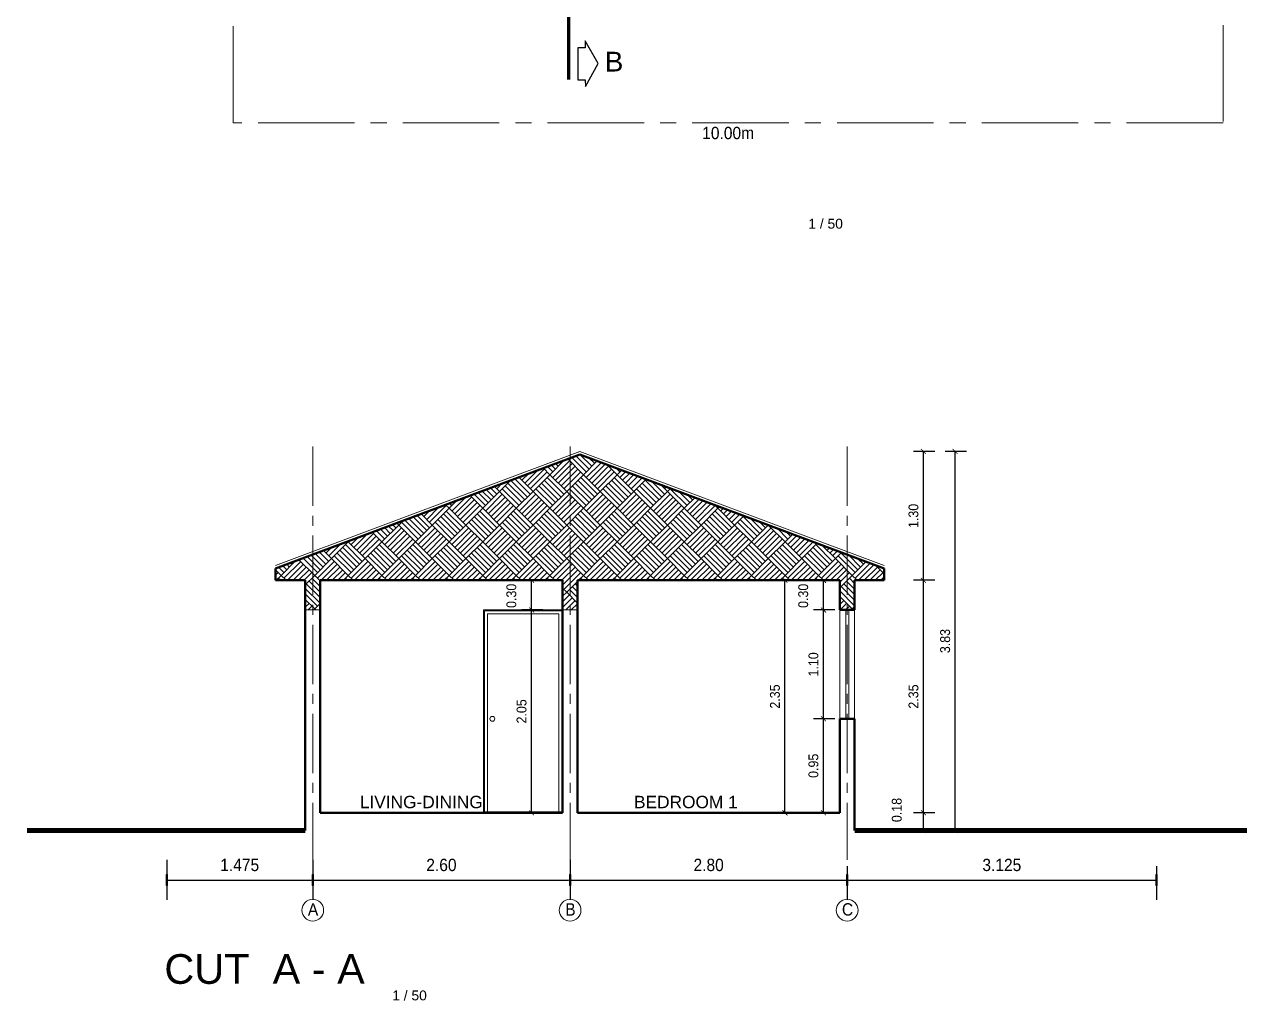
# Model space of a CAD drawing. Header units: inches. Extents: x 2.9 to 53.2, y 1.9 to 31.1.
# Drawn here: x 2.9 to 15.28, y 1.89 to 11.76 of the extents above; entities that cross this region are included whole.
import ezdxf
from ezdxf.enums import TextEntityAlignment as Align

# ---------------------------------------------------------------- set-up
doc = ezdxf.new("R2010")
doc.units = ezdxf.units.IN
doc.header["$MEASUREMENT"] = 0
doc.linetypes.add('CENTER2', pattern=[1.125, 0.75, -0.125, 0.125, -0.125])
for name, color, linetype, lineweight in [('ACHURADO', 8, 'Continuous', 5), ('COTAS', 1, 'Continuous', 13), ('FINITO', 9, 'Continuous', 9), ('FINO', 1, 'Continuous', 13), ('FINOMED', 2, 'Continuous', 20), ('MURO', 4, 'Continuous', 50), ('TEXTOTIT', 3, 'Continuous', 30)]:
    doc.layers.add(name, color=color, linetype=linetype, lineweight=lineweight)
for name, color, linetype in [('CORTES', 4, 'Continuous'), ('FINISIMO', 144, 'Continuous'), ('TEXTO', 2, 'Continuous')]:
    doc.layers.add(name, color=color, linetype=linetype)
doc.styles.add('AR', font='arial.ttf', dxfattribs={"width": 0.9})
doc.styles.add('ARIAL', font='arial.ttf')
doc.styles.add('ARIAL2', font='arial.ttf', dxfattribs={"width": 0.9})
doc.dimstyles.new('EJES', dxfattribs={"dimscale": 0, "dimtxt": 0.125, "dimasz": 0.015, "dimexe": 0.2, "dimexo": 0.08, "dimgap": 0.09, "dimtad": 1, "dimzin": 0, "dimdsep": 46, "dimtxsty": 'ARIAL2', "dimblk1": 'LCOT', "dimblk2": 'LCOT', "dimsah": 1, "dimcen": 0.09, "dimclrd": 1, "dimclre": 9, "dimclrt": 2, "dimadec": 0, "dimazin": 0, "dimtfac": 1, "dimtofl": 0, "dimtmove": 1, "dimatfit": 3, "dimldrblk": 'LCOT', "dimfxl": 0, "dimtolj": 1, "dimtzin": 0, "dimarcsym": 0})
doc.dimstyles.new('INTERIOR', dxfattribs={"dimscale": 0, "dimtxt": 0.1, "dimasz": 0.05, "dimexe": 0.1, "dimexo": 0.05, "dimgap": 0.05, "dimtad": 1, "dimzin": 0, "dimdsep": 46, "dimtxsty": 'AR', "dimblk1": 'ARCHTICK', "dimblk2": 'ARCHTICK', "dimsah": 1, "dimcen": 0.09, "dimclrd": 1, "dimclre": 9, "dimclrt": 2, "dimadec": 0, "dimazin": 0, "dimtfac": 1, "dimtofl": 0, "dimtmove": 1, "dimatfit": 3, "dimldrblk": 'ARCHTICK', "dimfxl": 0, "dimtolj": 1, "dimtzin": 0, "dimarcsym": 0})

# ---------------------------------------------------------------- blocks, each defined once
blk = doc.blocks.new('*D91')
at = {"layer": 'Defpoints', "color": 0, "transparency": 16777216}
for p in [(5.009, 10.719), (15.009, 10.719), (15.009, 10.505)]:
    blk.add_point(p, dxfattribs=at)
at = {"layer": 'COTAS', "color": 2, "transparency": 16777216, "insert": (10.009, 10.659), "char_height": 0.125, "attachment_point": 5, "style": 'ARIAL2'}
blk.add_mtext('\\A1;10.00m', dxfattribs=at)
blk = doc.blocks.new('LCOT')
at = {"layer": 'COTAS', "color": 1, "linetype": 'ByBlock'}
blk.add_line((-0.5, 0), (-1, 0), dxfattribs=at)
at = {"layer": 'COTAS', "color": 1}
for p, q in [((-0.5, 3.71), (0.5, -3.71)), ((0.5, 3.71), (-0.5, -3.71)), ((-0.49, -3.71), (-0.49, 3.71)), ((-0.48, -3.71), (-0.48, 3.71)), ((-0.47, -3.71), (-0.47, 3.71)), ((-0.45, -3.71), (-0.45, 3.71)), ((-0.44, -3.71), (-0.44, 3.71)), ((-0.43, -3.71), (-0.43, 3.71)), ((-0.42, -3.71), (-0.42, 3.71)), ((-0.4, -3.71), (-0.4, 3.71)), ((-0.39, -3.71), (-0.39, 3.71)), ((-0.38, -3.71), (-0.38, 3.71)), ((-0.37, -3.71), (-0.37, 3.71)), ((-0.35, -3.71), (-0.35, 3.71)), ((-0.34, -3.71), (-0.34, 3.71)), ((-0.33, -3.71), (-0.33, 3.71)), ((-0.32, -3.71), (-0.32, 3.71)), ((-0.3, -3.71), (-0.3, 3.71)), ((-0.29, -3.71), (-0.29, 3.71)), ((-0.28, -3.71), (-0.28, 3.71)), ((-0.27, -3.71), (-0.27, 3.71)), ((-0.25, -3.71), (-0.25, 3.71)), ((-0.24, -3.71), (-0.24, 3.71)), ((-0.23, -3.71), (-0.23, 3.71)), ((-0.22, -3.71), (-0.22, 3.71)), ((-0.2, -3.71), (-0.2, 3.71)), ((-0.19, -3.71), (-0.19, 3.71)), ((-0.18, -3.71), (-0.18, 3.71)), ((-0.17, -3.71), (-0.17, 3.71)), ((-0.15, -3.71), (-0.15, 3.71)), ((-0.14, -3.71), (-0.14, 3.71)), ((-0.13, -3.71), (-0.13, 3.71)), ((-0.12, -3.71), (-0.12, 3.71)), ((-0.1, -3.71), (-0.1, 3.71)), ((-0.09, -3.71), (-0.09, 3.71)), ((-0.08, -3.71), (-0.08, 3.71)), ((-0.07, -3.71), (-0.07, 3.71)), ((-0.05, -3.71), (-0.05, 3.71)), ((-0.04, -3.71), (-0.04, 3.71)), ((-0.03, -3.71), (-0.03, 3.71)), ((-0.02, -3.71), (-0.02, 3.71)), ((0, -3.71), (0, 3.71)), ((0.01, -3.71), (0.01, 3.71)), ((0.02, -3.71), (0.02, 3.71)), ((0.03, -3.71), (0.03, 3.71)), ((0.05, -3.71), (0.05, 3.71)), ((0.06, -3.71), (0.06, 3.71)), ((0.07, -3.71), (0.07, 3.71)), ((0.08, -3.71), (0.08, 3.71)), ((0.1, -3.71), (0.1, 3.71)), ((0.11, -3.71), (0.11, 3.71)), ((0.12, -3.71), (0.12, 3.71)), ((0.13, -3.71), (0.13, 3.71)), ((0.15, -3.71), (0.15, 3.71)), ((0.16, -3.71), (0.16, 3.71)), ((0.17, -3.71), (0.17, 3.71)), ((0.18, -3.71), (0.18, 3.71)), ((0.2, -3.71), (0.2, 3.71)), ((0.21, -3.71), (0.21, 3.71)), ((0.22, -3.71), (0.22, 3.71)), ((0.23, -3.71), (0.23, 3.71)), ((0.25, -3.71), (0.25, 3.71)), ((0.26, -3.71), (0.26, 3.71)), ((0.27, -3.71), (0.27, 3.71)), ((0.28, -3.71), (0.28, 3.71)), ((0.3, -3.71), (0.3, 3.71)), ((0.31, -3.71), (0.31, 3.71)), ((0.32, -3.71), (0.32, 3.71)), ((0.33, -3.71), (0.33, 3.71)), ((0.35, -3.71), (0.35, 3.71)), ((0.36, -3.71), (0.36, 3.71)), ((0.37, -3.71), (0.37, 3.71)), ((0.38, -3.71), (0.38, 3.71)), ((0.4, -3.71), (0.4, 3.71)), ((0.41, -3.71), (0.41, 3.71)), ((0.42, -3.71), (0.42, 3.71)), ((0.43, -3.71), (0.43, 3.71)), ((0.45, -3.71), (0.45, 3.71)), ((0.46, -3.71), (0.46, 3.71)), ((0.47, -3.71), (0.47, 3.71)), ((0.48, -3.71), (0.48, 3.71)), ((0.5, -3.71), (0.5, 3.71))]:
    blk.add_line(p, q, dxfattribs=at)
blk.add_lwpolyline([(-0.5, 3.71), (-0.5, -3.71), (0.5, -3.71), (0.5, 3.71)], close=True, dxfattribs=at)
blk = doc.blocks.new('*D92')
at = {"layer": 'Defpoints', "color": 0, "transparency": 16777216}
for p in [(15.009, 30.763), (15.009, 30.763), (15.009, 10.763)]:
    blk.add_point(p, dxfattribs=at)
at = {"layer": 'COTAS', "color": 2, "transparency": 16777216, "insert": (14.855, 20.763), "char_height": 0.125, "attachment_point": 5, "rotation": 90, "style": 'ARIAL2'}
blk.add_mtext('\\A1;  20.00m', dxfattribs=at)
blk = doc.blocks.new('*D93')
at = {"layer": 'Defpoints', "color": 0, "transparency": 16777216}
for p in [(5.009, 30.763), (5.009, 30.763), (5.009, 10.763)]:
    blk.add_point(p, dxfattribs=at)
at = {"layer": 'COTAS', "color": 2, "transparency": 16777216, "insert": (4.855, 20.763), "char_height": 0.125, "attachment_point": 5, "rotation": 90, "style": 'ARIAL2'}
blk.add_mtext('\\A1;  20.00m', dxfattribs=at)
blk = doc.blocks.new('CORTE')
at = {"layer": 'CORTES', "linetype": 'CENTER2', "const_width": 0.045}
blk.add_lwpolyline([(-0.203, 0.373), (1.203, 0.373)], dxfattribs=at)
at = {"layer": 'CORTES'}
blk.add_lwpolyline([(-0.002, 0.257), (-0.204, 0.257), (-0.204, 0.165), (-0.291, 0.16), (0, 0), (0.287, 0.165), (0.2, 0.165), (0.2, 0.257)], close=True, dxfattribs=at)
blk = doc.blocks.new('_ARCHTICK')
at = {"color": 0, "linetype": 'ByBlock', "ltscale": 0.5, "const_width": 0.15}
blk.add_lwpolyline([(-0.5, -0.5), (0.5, 0.5)], dxfattribs=at)
blk = doc.blocks.new('*D105')
at = {"layer": 'Defpoints', "color": 0, "transparency": 16777216}
for p in [(10.972, 4.738), (11.137, 4.738), (11.137, 3.788)]:
    blk.add_point(p, dxfattribs=at)
at = {"layer": 'FINITO', "color": 9, "lineweight": -2, "transparency": 16777216}
for p, q in [((11.087, 4.738), (10.872, 4.738)), ((11.087, 3.788), (10.872, 3.788))]:
    blk.add_line(p, q, dxfattribs=at)
at = {"layer": 'FINITO', "color": 1, "lineweight": -2, "transparency": 16777216}
blk.add_line((10.972, 3.788), (10.972, 4.738), dxfattribs=at)
at = {"layer": 'FINITO', "color": 1, "lineweight": -2, "transparency": 16777216, "xscale": 0.05, "yscale": 0.05, "zscale": 0.05}
for p, rotation in [((10.972, 4.738), 90), ((10.972, 3.788), 270)]:
    blk.add_blockref('_ARCHTICK', p, dxfattribs=dict(at, rotation=rotation))
at = {"layer": 'FINITO', "color": 2, "transparency": 16777216, "insert": (10.871, 4.263), "char_height": 0.1, "attachment_point": 5, "rotation": 90, "style": 'AR'}
blk.add_mtext('\\A1;0.95', dxfattribs=at)
blk = doc.blocks.new('*D106')
at = {"layer": 'Defpoints', "color": 0, "transparency": 16777216}
for p in [(10.972, 5.838), (11.137, 5.838), (11.137, 4.738)]:
    blk.add_point(p, dxfattribs=at)
at = {"layer": 'FINITO', "color": 9, "lineweight": -2, "transparency": 16777216}
blk.add_line((11.087, 5.838), (10.872, 5.838), dxfattribs=at)
at = {"layer": 'FINITO', "color": 1, "lineweight": -2, "transparency": 16777216}
blk.add_line((10.972, 4.738), (10.972, 5.838), dxfattribs=at)
at = {"layer": 'FINITO', "color": 1, "lineweight": -2, "transparency": 16777216, "xscale": 0.05, "yscale": 0.05, "zscale": 0.05}
for p, rotation in [((10.972, 5.838), 90), ((10.972, 4.738), 270)]:
    blk.add_blockref('_ARCHTICK', p, dxfattribs=dict(at, rotation=rotation))
at = {"layer": 'FINITO', "color": 2, "transparency": 16777216, "insert": (10.871, 5.288), "char_height": 0.1, "attachment_point": 5, "rotation": 90, "style": 'AR'}
blk.add_mtext('\\A1;1.10', dxfattribs=at)
blk = doc.blocks.new('*D107')
at = {"layer": 'Defpoints', "color": 0, "transparency": 16777216}
for p in [(10.76, 6.138), (10.972, 6.138), (11.137, 5.838)]:
    blk.add_point(p, dxfattribs=at)
at = {"layer": 'FINITO', "color": 9, "lineweight": -2, "transparency": 16777216}
blk.add_line((10.81, 6.138), (11.072, 6.138), dxfattribs=at)
at = {"layer": 'FINITO', "color": 1, "lineweight": -2, "transparency": 16777216}
blk.add_line((10.972, 5.838), (10.972, 6.138), dxfattribs=at)
at = {"layer": 'FINITO', "color": 1, "lineweight": -2, "transparency": 16777216, "xscale": 0.05, "yscale": 0.05, "zscale": 0.05}
for p, rotation in [((10.972, 6.138), 90), ((10.972, 5.838), 270)]:
    blk.add_blockref('_ARCHTICK', p, dxfattribs=dict(at, rotation=rotation))
at = {"layer": 'FINITO', "color": 2, "transparency": 16777216, "insert": (10.768, 5.981), "char_height": 0.1, "attachment_point": 5, "rotation": 90, "style": 'AR'}
blk.add_mtext('\\A1;0.30', dxfattribs=at)
blk = doc.blocks.new('*D108')
at = {"layer": 'Defpoints', "color": 0, "transparency": 16777216}
for p in [(10.583, 6.138), (10.748, 6.138), (10.748, 3.788)]:
    blk.add_point(p, dxfattribs=at)
at = {"layer": 'FINITO', "color": 9, "lineweight": -2, "transparency": 16777216}
for p, q in [((10.698, 6.138), (10.483, 6.138)), ((10.698, 3.788), (10.483, 3.788))]:
    blk.add_line(p, q, dxfattribs=at)
at = {"layer": 'FINITO', "color": 1, "lineweight": -2, "transparency": 16777216}
blk.add_line((10.583, 3.788), (10.583, 6.138), dxfattribs=at)
at = {"layer": 'FINITO', "color": 1, "lineweight": -2, "transparency": 16777216, "xscale": 0.05, "yscale": 0.05, "zscale": 0.05}
for p, rotation in [((10.583, 6.138), 90), ((10.583, 3.788), 270)]:
    blk.add_blockref('_ARCHTICK', p, dxfattribs=dict(at, rotation=rotation))
at = {"layer": 'FINITO', "color": 2, "transparency": 16777216, "insert": (10.482, 4.963), "char_height": 0.1, "attachment_point": 5, "rotation": 90, "style": 'AR'}
blk.add_mtext('\\A1;2.35', dxfattribs=at)
blk = doc.blocks.new('*D109')
at = {"layer": 'Defpoints', "color": 0, "transparency": 16777216}
for p in [(7.812, 6.138), (8.023, 6.138), (8.188, 5.838)]:
    blk.add_point(p, dxfattribs=at)
at = {"layer": 'FINITO', "color": 9, "lineweight": -2, "transparency": 16777216}
blk.add_line((7.862, 6.138), (8.123, 6.138), dxfattribs=at)
at = {"layer": 'FINITO', "color": 1, "lineweight": -2, "transparency": 16777216}
blk.add_line((8.023, 5.838), (8.023, 6.138), dxfattribs=at)
at = {"layer": 'FINITO', "color": 1, "lineweight": -2, "transparency": 16777216, "xscale": 0.05, "yscale": 0.05, "zscale": 0.05}
for p, rotation in [((8.023, 6.138), 90), ((8.023, 5.838), 270)]:
    blk.add_blockref('_ARCHTICK', p, dxfattribs=dict(at, rotation=rotation))
at = {"layer": 'FINITO', "color": 2, "transparency": 16777216, "insert": (7.819, 5.981), "char_height": 0.1, "attachment_point": 5, "rotation": 90, "style": 'AR'}
blk.add_mtext('\\A1;0.30', dxfattribs=at)
blk = doc.blocks.new('*D110')
at = {"layer": 'Defpoints', "color": 0, "transparency": 16777216}
for p in [(8.023, 5.838), (8.188, 5.838), (8.188, 3.788)]:
    blk.add_point(p, dxfattribs=at)
at = {"layer": 'FINITO', "color": 9, "lineweight": -2, "transparency": 16777216}
blk.add_line((8.138, 5.838), (7.923, 5.838), dxfattribs=at)
at = {"layer": 'FINITO', "color": 1, "lineweight": -2, "transparency": 16777216}
blk.add_line((8.023, 3.788), (8.023, 5.838), dxfattribs=at)
at = {"layer": 'FINITO', "color": 1, "lineweight": -2, "transparency": 16777216, "xscale": 0.05, "yscale": 0.05, "zscale": 0.05}
for p, rotation in [((8.023, 5.838), 90), ((8.023, 3.788), 270)]:
    blk.add_blockref('_ARCHTICK', p, dxfattribs=dict(at, rotation=rotation))
at = {"layer": 'FINITO', "color": 2, "transparency": 16777216, "insert": (7.922, 4.813), "char_height": 0.1, "attachment_point": 5, "rotation": 90, "style": 'AR'}
blk.add_mtext('\\A1;2.05', dxfattribs=at)
blk = doc.blocks.new('*D113')
at = {"layer": 'ACHURADO', "color": 9, "lineweight": -2, "transparency": 16777216}
for p, q in [((5.812, 3.312), (5.812, 2.907)), ((8.412, 3.312), (8.412, 2.907))]:
    blk.add_line(p, q, dxfattribs=at)
at = {"layer": 'ACHURADO', "color": 1, "lineweight": -2, "transparency": 16777216}
blk.add_line((5.827, 3.107), (8.397, 3.107), dxfattribs=at)
at = {"layer": 'Defpoints', "color": 0, "transparency": 16777216}
for p in [(5.812, 3.392), (8.412, 3.392), (8.412, 3.107)]:
    blk.add_point(p, dxfattribs=at)
at = {"layer": 'ACHURADO', "color": 1, "lineweight": -2, "transparency": 16777216, "xscale": 0.015, "yscale": 0.015, "zscale": 0.015, "rotation": 180}
blk.add_blockref('LCOT', (5.812, 3.107), dxfattribs=at)
at = {"layer": 'ACHURADO', "color": 1, "lineweight": -2, "transparency": 16777216, "xscale": 0.015, "yscale": 0.015, "zscale": 0.015}
blk.add_blockref('LCOT', (8.412, 3.107), dxfattribs=at)
at = {"layer": 'ACHURADO', "color": 2, "transparency": 16777216, "insert": (7.112, 3.26), "char_height": 0.125, "attachment_point": 5, "style": 'ARIAL2'}
blk.add_mtext('\\A1;2.60', dxfattribs=at)
blk = doc.blocks.new('*D114')
at = {"layer": 'ACHURADO', "color": 9, "lineweight": -2, "transparency": 16777216}
for p, q in [((8.412, 3.248), (8.412, 2.907)), ((11.212, 3.248), (11.212, 2.907))]:
    blk.add_line(p, q, dxfattribs=at)
at = {"layer": 'ACHURADO', "color": 1, "lineweight": -2, "transparency": 16777216}
blk.add_line((8.427, 3.107), (11.197, 3.107), dxfattribs=at)
at = {"layer": 'Defpoints', "color": 0, "transparency": 16777216}
for p in [(8.412, 3.328), (11.212, 3.328), (11.212, 3.107)]:
    blk.add_point(p, dxfattribs=at)
at = {"layer": 'ACHURADO', "color": 1, "lineweight": -2, "transparency": 16777216, "xscale": 0.015, "yscale": 0.015, "zscale": 0.015, "rotation": 180}
blk.add_blockref('LCOT', (8.412, 3.107), dxfattribs=at)
at = {"layer": 'ACHURADO', "color": 1, "lineweight": -2, "transparency": 16777216, "xscale": 0.015, "yscale": 0.015, "zscale": 0.015}
blk.add_blockref('LCOT', (11.212, 3.107), dxfattribs=at)
at = {"layer": 'ACHURADO', "color": 2, "transparency": 16777216, "insert": (9.812, 3.26), "char_height": 0.125, "attachment_point": 5, "style": 'ARIAL2'}
blk.add_mtext('\\A1;2.80', dxfattribs=at)
blk = doc.blocks.new('*D115')
at = {"layer": 'ACHURADO', "color": 9, "lineweight": -2, "transparency": 16777216}
for p, q in [((4.337, 3.312), (4.337, 2.907)), ((5.812, 3.312), (5.812, 2.907))]:
    blk.add_line(p, q, dxfattribs=at)
at = {"layer": 'ACHURADO', "color": 1, "lineweight": -2, "transparency": 16777216}
blk.add_line((4.352, 3.107), (5.797, 3.107), dxfattribs=at)
at = {"layer": 'Defpoints', "color": 0, "transparency": 16777216}
for p in [(4.337, 3.392), (5.812, 3.392), (5.812, 3.107)]:
    blk.add_point(p, dxfattribs=at)
at = {"layer": 'ACHURADO', "color": 1, "lineweight": -2, "transparency": 16777216, "xscale": 0.015, "yscale": 0.015, "zscale": 0.015, "rotation": 180}
blk.add_blockref('LCOT', (4.337, 3.107), dxfattribs=at)
at = {"layer": 'ACHURADO', "color": 1, "lineweight": -2, "transparency": 16777216, "xscale": 0.015, "yscale": 0.015, "zscale": 0.015}
blk.add_blockref('LCOT', (5.812, 3.107), dxfattribs=at)
at = {"layer": 'ACHURADO', "color": 2, "transparency": 16777216, "insert": (5.074, 3.26), "char_height": 0.125, "attachment_point": 5, "style": 'ARIAL2'}
blk.add_mtext('\\A1;1.475', dxfattribs=at)
blk = doc.blocks.new('*D116')
at = {"layer": 'ACHURADO', "color": 9, "lineweight": -2, "transparency": 16777216}
for p, q in [((11.212, 3.248), (11.212, 2.907)), ((14.337, 3.248), (14.337, 2.907))]:
    blk.add_line(p, q, dxfattribs=at)
at = {"layer": 'ACHURADO', "color": 1, "lineweight": -2, "transparency": 16777216}
blk.add_line((11.227, 3.107), (14.322, 3.107), dxfattribs=at)
at = {"layer": 'Defpoints', "color": 0, "transparency": 16777216}
for p in [(11.212, 3.328), (14.337, 3.328), (14.337, 3.107)]:
    blk.add_point(p, dxfattribs=at)
at = {"layer": 'ACHURADO', "color": 1, "lineweight": -2, "transparency": 16777216, "xscale": 0.015, "yscale": 0.015, "zscale": 0.015, "rotation": 180}
blk.add_blockref('LCOT', (11.212, 3.107), dxfattribs=at)
at = {"layer": 'ACHURADO', "color": 1, "lineweight": -2, "transparency": 16777216, "xscale": 0.015, "yscale": 0.015, "zscale": 0.015}
blk.add_blockref('LCOT', (14.337, 3.107), dxfattribs=at)
at = {"layer": 'ACHURADO', "color": 2, "transparency": 16777216, "insert": (12.774, 3.26), "char_height": 0.125, "attachment_point": 5, "style": 'ARIAL2'}
blk.add_mtext('\\A1;3.125', dxfattribs=at)
blk = doc.blocks.new('*D122')
at = {"layer": 'Defpoints', "color": 0, "transparency": 16777216}
for p in [(11.982, 6.138), (12.148, 6.138), (12.148, 3.788)]:
    blk.add_point(p, dxfattribs=at)
at = {"layer": 'FINITO', "color": 9, "lineweight": -2, "transparency": 16777216}
for p, q in [((12.098, 6.138), (11.882, 6.138)), ((12.098, 3.788), (11.882, 3.788))]:
    blk.add_line(p, q, dxfattribs=at)
at = {"layer": 'FINITO', "color": 1, "lineweight": -2, "transparency": 16777216}
blk.add_line((11.982, 3.788), (11.982, 6.138), dxfattribs=at)
at = {"layer": 'FINITO', "color": 1, "lineweight": -2, "transparency": 16777216, "xscale": 0.05, "yscale": 0.05, "zscale": 0.05}
for p, rotation in [((11.982, 6.138), 90), ((11.982, 3.788), 270)]:
    blk.add_blockref('_ARCHTICK', p, dxfattribs=dict(at, rotation=rotation))
at = {"layer": 'FINITO', "color": 2, "transparency": 16777216, "insert": (11.882, 4.963), "char_height": 0.1, "attachment_point": 5, "rotation": 90, "style": 'AR'}
blk.add_mtext('\\A1;2.35', dxfattribs=at)
blk = doc.blocks.new('*D123')
at = {"layer": 'Defpoints', "color": 0, "transparency": 16777216}
for p in [(11.982, 3.788), (12.148, 3.788), (12.148, 3.608)]:
    blk.add_point(p, dxfattribs=at)
at = {"layer": 'FINITO', "color": 9, "lineweight": -2, "transparency": 16777216}
for p, q in [((12.098, 3.788), (11.882, 3.788)), ((12.098, 3.608), (11.882, 3.608))]:
    blk.add_line(p, q, dxfattribs=at)
at = {"layer": 'FINITO', "color": 1, "lineweight": -2, "transparency": 16777216}
blk.add_line((11.982, 3.608), (11.982, 3.788), dxfattribs=at)
at = {"layer": 'FINITO', "color": 1, "lineweight": -2, "transparency": 16777216, "xscale": 0.05, "yscale": 0.05, "zscale": 0.05}
for p, rotation in [((11.982, 3.788), 90), ((11.982, 3.608), 270)]:
    blk.add_blockref('_ARCHTICK', p, dxfattribs=dict(at, rotation=rotation))
at = {"layer": 'FINITO', "color": 2, "transparency": 16777216, "insert": (11.713, 3.816), "char_height": 0.1, "attachment_point": 5, "rotation": 90, "style": 'AR'}
blk.add_mtext('\\A1;0.18', dxfattribs=at)
blk = doc.blocks.new('*D124')
at = {"layer": 'Defpoints', "color": 0, "transparency": 16777216}
for p in [(11.982, 7.441), (12.148, 7.441), (12.148, 6.138)]:
    blk.add_point(p, dxfattribs=at)
at = {"layer": 'FINITO', "color": 9, "lineweight": -2, "transparency": 16777216}
for p, q in [((12.098, 7.441), (11.882, 7.441)), ((12.098, 6.138), (11.882, 6.138))]:
    blk.add_line(p, q, dxfattribs=at)
at = {"layer": 'FINITO', "color": 1, "lineweight": -2, "transparency": 16777216}
blk.add_line((11.982, 6.138), (11.982, 7.441), dxfattribs=at)
at = {"layer": 'FINITO', "color": 1, "lineweight": -2, "transparency": 16777216, "xscale": 0.05, "yscale": 0.05, "zscale": 0.05}
for p, rotation in [((11.982, 7.441), 90), ((11.982, 6.138), 270)]:
    blk.add_blockref('_ARCHTICK', p, dxfattribs=dict(at, rotation=rotation))
at = {"layer": 'FINITO', "color": 2, "transparency": 16777216, "insert": (11.882, 6.789), "char_height": 0.1, "attachment_point": 5, "rotation": 90, "style": 'AR'}
blk.add_mtext('\\A1;1.30', dxfattribs=at)
blk = doc.blocks.new('*D125')
at = {"layer": 'Defpoints', "color": 0, "transparency": 16777216}
for p in [(12.303, 7.441), (12.468, 7.441), (12.468, 3.608)]:
    blk.add_point(p, dxfattribs=at)
at = {"layer": 'FINITO', "color": 9, "lineweight": -2, "transparency": 16777216}
for p, q in [((12.418, 7.441), (12.203, 7.441)), ((12.418, 3.608), (12.203, 3.608))]:
    blk.add_line(p, q, dxfattribs=at)
at = {"layer": 'FINITO', "color": 1, "lineweight": -2, "transparency": 16777216}
blk.add_line((12.303, 3.608), (12.303, 7.441), dxfattribs=at)
at = {"layer": 'FINITO', "color": 1, "lineweight": -2, "transparency": 16777216, "xscale": 0.05, "yscale": 0.05, "zscale": 0.05}
for p, rotation in [((12.303, 7.441), 90), ((12.303, 3.608), 270)]:
    blk.add_blockref('_ARCHTICK', p, dxfattribs=dict(at, rotation=rotation))
at = {"layer": 'FINITO', "color": 2, "transparency": 16777216, "insert": (12.202, 5.524), "char_height": 0.1, "attachment_point": 5, "rotation": 90, "style": 'AR'}
blk.add_mtext('\\A1;3.83', dxfattribs=at)

msp = doc.modelspace()

# ---------------------------------------------------------------- hatches: boundary and pattern name
at = {"layer": 'FINISIMO'}
h = msp.add_hatch(dxfattribs=at)
h.set_pattern_fill('AR-PARQ1', color=256, scale=0.02, angle=45, style=0)
h.set_pattern_definition([(135, (9.90471, 5.84785), (-0.339411, 3e-17), [0.24, -0.24]), (135, (9.933, 5.87614), (-0.339411, 3e-17), [0.24, -0.24]), (135, (9.96128, 5.90442), (-0.339411, 3e-17), [0.24, -0.24]), (135, (9.98957, 5.9327), (-0.339411, 3e-17), [0.24, -0.24]), (135, (10.01785, 5.961), (-0.339411, 3e-17), [0.24, -0.24]), (135, (10.04613, 5.98928), (-0.339411, 3e-17), [0.24, -0.24]), (135, (10.07442, 6.01756), (-0.339411, 3e-17), [0.24, -0.24]), (45, (9.735, 6.01756), (0.339411, -3e-17), [0.24, -0.24]), (45, (9.70672, 6.04584), (0.339411, -3e-17), [0.24, -0.24]), (45, (9.67844, 6.07413), (0.339411, -3e-17), [0.24, -0.24]), (45, (9.65015, 6.10241), (0.339411, -3e-17), [0.24, -0.24]), (45, (9.62187, 6.1307), (0.339411, -3e-17), [0.24, -0.24]), (45, (9.59359, 6.15898), (0.339411, -3e-17), [0.24, -0.24]), (45, (9.5653, 6.18727), (0.339411, -3e-17), [0.24, -0.24])])
h.paths.add_polyline_path([(8.487, 6.1379), (11.137, 6.1379), (11.137, 5.8379), (11.287, 5.8379), (11.287, 6.1379), (11.587, 6.1379), (11.587, 6.2579), (8.512, 7.4106), (5.437, 6.2579), (5.437, 6.1379), (5.737, 6.1379), (5.737, 5.8379), (5.887, 5.8379), (5.887, 6.1379), (8.337, 6.1379), (8.337, 5.8379), (8.487, 5.8379)])

# ---------------------------------------------------------------- linework, layer by layer
at = {"layer": 'ACHURADO', "linetype": 'CENTER2', "ltscale": 0.8}
for p, q in [((5.812, 7.4895), (5.812, 3.3123)), ((8.412, 7.4895), (8.412, 3.3123)), ((11.212, 7.4895), (11.212, 3.3123))]:
    msp.add_line(p, q, dxfattribs=at)
at = {"layer": 'FINITO'}
for p, q in [((8.512, 7.4406), (5.437, 6.2879)), ((8.512, 7.4406), (11.587, 6.2879)), ((5.887, 5.8379), (5.737, 5.8379)), ((8.337, 5.8379), (8.487, 5.8379))]:
    msp.add_line(p, q, dxfattribs=at)
for points in [[(7.547, 3.7979), (8.327, 3.7979), (8.327, 5.8279), (7.547, 5.8279)], [(7.577, 3.7979), (8.297, 3.7979), (8.297, 5.7979), (7.577, 5.7979)]]:
    msp.add_lwpolyline(points, close=True, dxfattribs=at)
msp.add_circle((7.627, 4.7379), 0.025, dxfattribs=at)
at = {"layer": 'FINO'}
for p, q in [((11.137, 4.7379), (11.137, 5.8379)), ((11.197, 4.7379), (11.197, 5.8379)), ((11.227, 4.7379), (11.227, 5.8379)), ((11.287, 4.7379), (11.287, 5.8379))]:
    msp.add_line(p, q, dxfattribs=at)
msp.add_lwpolyline([(7.537, 3.7879), (8.337, 3.7879), (8.337, 5.8379), (7.537, 5.8379)], close=True, dxfattribs=at)
for centre in [(5.812, 2.8031), (8.412, 2.8031), (11.212, 2.8031)]:
    msp.add_circle(centre, 0.11, dxfattribs=at)
at = {"layer": 'FINOMED', "linetype": 'CENTER2', "ltscale": 1.3}
msp.add_lwpolyline([(15.0092, 30.763), (15.0092, 10.763), (5.0092, 10.763), (5.0092, 30.763), (15.0092, 30.763)], close=True, dxfattribs=at)
at = {"layer": 'MURO'}
for p, q in [((8.512, 7.4106), (5.437, 6.2579)), ((8.512, 7.4106), (11.587, 6.2579)), ((5.437, 6.1379), (5.437, 6.2579)), ((11.587, 6.1379), (11.587, 6.2579)), ((5.737, 6.1379), (5.437, 6.1379)), ((5.737, 6.1379), (5.737, 3.6079)), ((5.887, 6.1379), (5.887, 3.7879)), ((8.337, 6.1379), (5.887, 6.1379)), ((8.337, 6.1379), (8.337, 3.7879)), ((11.137, 6.1379), (8.487, 6.1379)), ((8.487, 6.1379), (8.487, 3.7879)), ((11.137, 6.1379), (11.137, 5.8379)), ((11.287, 6.1379), (11.287, 5.8379)), ((11.287, 6.1379), (11.587, 6.1379)), ((11.137, 5.8379), (11.287, 5.8379)), ((11.137, 4.7379), (11.287, 4.7379)), ((11.137, 4.7379), (11.137, 3.7879)), ((11.287, 4.7379), (11.287, 3.6079)), ((5.887, 3.7879), (8.337, 3.7879)), ((8.487, 3.7879), (11.137, 3.7879))]:
    msp.add_line(p, q, dxfattribs=at)
at = {"layer": 'MURO', "const_width": 0.05}
for points in [[(2.9247, 3.6079), (5.737, 3.6079)], [(11.287, 3.6079), (15.2515, 3.6079)]]:
    msp.add_lwpolyline(points, dxfattribs=at)

# ---------------------------------------------------------------- block references
at = {"layer": 'FINITO', "xscale": 0.8, "yscale": 0.8, "zscale": 0.8, "rotation": 89.99999999999999}
msp.add_blockref('CORTE', (8.6966, 11.3609), dxfattribs=at)

# ---------------------------------------------------------------- texts
at = {"layer": 'TEXTO', "style": 'ARIAL'}
for s, height, p in [('B', 0.2, (8.8569, 11.2812)), ('LIVING-DINING', 0.125, (6.9088, 3.8343)), ('BEDROOM 1', 0.125, (9.582, 3.8343))]:
    msp.add_text(s, height=height, dxfattribs=at).set_placement(p, align=Align.CENTER)
for p in [(10.819, 9.6926), (6.6152, 1.8917)]:
    msp.add_text('1 / 50', height=0.1, dxfattribs=at).set_placement(p)
at = {"layer": 'TEXTO', "style": 'ARIAL', "width": 0.9}
for s, p in [('A', (5.8154, 2.7486)), ('B', (8.4154, 2.7486)), ('C', (11.2154, 2.7486))]:
    msp.add_text(s, height=0.125, dxfattribs=at).set_placement(p, align=Align.CENTER)
at = {"layer": 'TEXTOTIT', "style": 'ARIAL'}
msp.add_text('CUT  A - A', height=0.3, dxfattribs=at).set_placement((4.3125, 2.0589))

# ---------------------------------------------------------------- dimensions: what is measured, and where the dimension line sits
at = {"layer": 'ACHURADO'}
for base, p1, p2, override, picture, middle in [((5.812, 3.107), (4.337, 3.3923), (5.812, 3.3923), {"dimscale": 1, "dimdec": 3}, '*D115', (5.0745, 3.2604)), ((8.412, 3.107), (5.812, 3.3923), (8.412, 3.3923), {"dimscale": 1}, '*D113', (7.112, 3.2604)), ((11.212, 3.107), (8.412, 3.3282), (11.212, 3.3282), {"dimscale": 1}, '*D114', (9.812, 3.2604)), ((14.337, 3.107), (11.212, 3.3282), (14.337, 3.3282), {"dimscale": 1, "dimdec": 3}, '*D116', (12.7745, 3.2604))]:
    dim = msp.add_linear_dim(base=base, p1=p1, p2=p2, dimstyle='EJES', override=override, dxfattribs=at)
    dim.commit()
    dim.dimension.update_dxf_attribs({"geometry": picture, "text_midpoint": middle})
at = {"layer": 'COTAS'}
for base, p1, p2, picture, middle in [((5.0092, 30.763), (5.0092, 10.763), (5.0092, 30.763), '*D93', (4.8554, 20.763)), ((15.0092, 30.763), (15.0092, 10.763), (15.0092, 30.763), '*D92', (14.8554, 20.763))]:
    dim = msp.add_linear_dim(base=base, p1=p1, p2=p2, angle=90, text='  <>m', dimstyle='EJES', override={"dimscale": 1, "dimse1": 1, "dimse2": 1, "dimsd1": 1, "dimsd2": 1}, dxfattribs=at)
    dim.commit()
    dim.dimension.update_dxf_attribs({"geometry": picture, "text_midpoint": middle})
dim = msp.add_linear_dim(base=(15.0092, 10.5053), p1=(5.0092, 10.7194), p2=(15.0092, 10.7194), text='<>m', dimstyle='EJES', override={"dimscale": 1, "dimse1": 1, "dimse2": 1, "dimsd1": 1, "dimsd2": 1}, dxfattribs=at)
dim.commit()
dim.dimension.update_dxf_attribs({"geometry": '*D91', "text_midpoint": (10.0092, 10.6587)})
at = {"layer": 'FINITO'}
for base, p1, p2, override, picture, middle in [((11.9825, 7.4406), (12.1477, 6.1379), (12.1477, 7.4406), {"dimscale": 1}, '*D124', (11.8818, 6.7892)), ((12.303, 7.4406), (12.4682, 3.6079), (12.4682, 7.4406), {"dimscale": 1}, '*D125', (12.2023, 5.5242)), ((10.5828, 6.1379), (10.748, 3.7879), (10.748, 6.1379), {"dimscale": 1}, '*D108', (10.4821, 4.9629)), ((11.9825, 6.1379), (12.1477, 3.7879), (12.1477, 6.1379), {"dimscale": 1}, '*D122', (11.8818, 4.9629)), ((8.023, 5.8379), (8.1882, 3.7879), (8.1882, 5.8379), {"dimscale": 1, "dimse1": 1}, '*D110', (7.9223, 4.8129)), ((10.9718, 5.8379), (11.137, 4.7379), (11.137, 5.8379), {"dimscale": 1, "dimse1": 1}, '*D106', (10.8711, 5.2879)), ((10.9718, 4.7379), (11.137, 3.7879), (11.137, 4.7379), {"dimscale": 1}, '*D105', (10.8711, 4.2629))]:
    dim = msp.add_linear_dim(base=base, p1=p1, p2=p2, angle=90, dimstyle='INTERIOR', override=override, dxfattribs=at)
    dim.commit()
    dim.dimension.update_dxf_attribs({"geometry": picture, "text_midpoint": middle})
for base, p1, p2, override, picture, middle in [((8.023, 6.1379), (8.1882, 5.8379), (7.8116, 6.1379), {"dimscale": 1, "dimse1": 1}, '*D109', (7.92, 5.981)), ((10.9718, 6.1379), (11.137, 5.8379), (10.7604, 6.1379), {"dimscale": 1, "dimse1": 1}, '*D107', (10.8688, 5.981)), ((11.9825, 3.7879), (12.1477, 3.6079), (12.1477, 3.7879), {"dimscale": 1}, '*D123', (11.8134, 3.8157))]:
    dim = msp.add_linear_dim(base=base, p1=p1, p2=p2, angle=90, dimstyle='INTERIOR', override=override, dxfattribs=at)
    dim.commit()
    dim.dimension.update_dxf_attribs({"geometry": picture, "text_midpoint": middle, "dimtype": 160})

doc.saveas('drawing.dxf')
